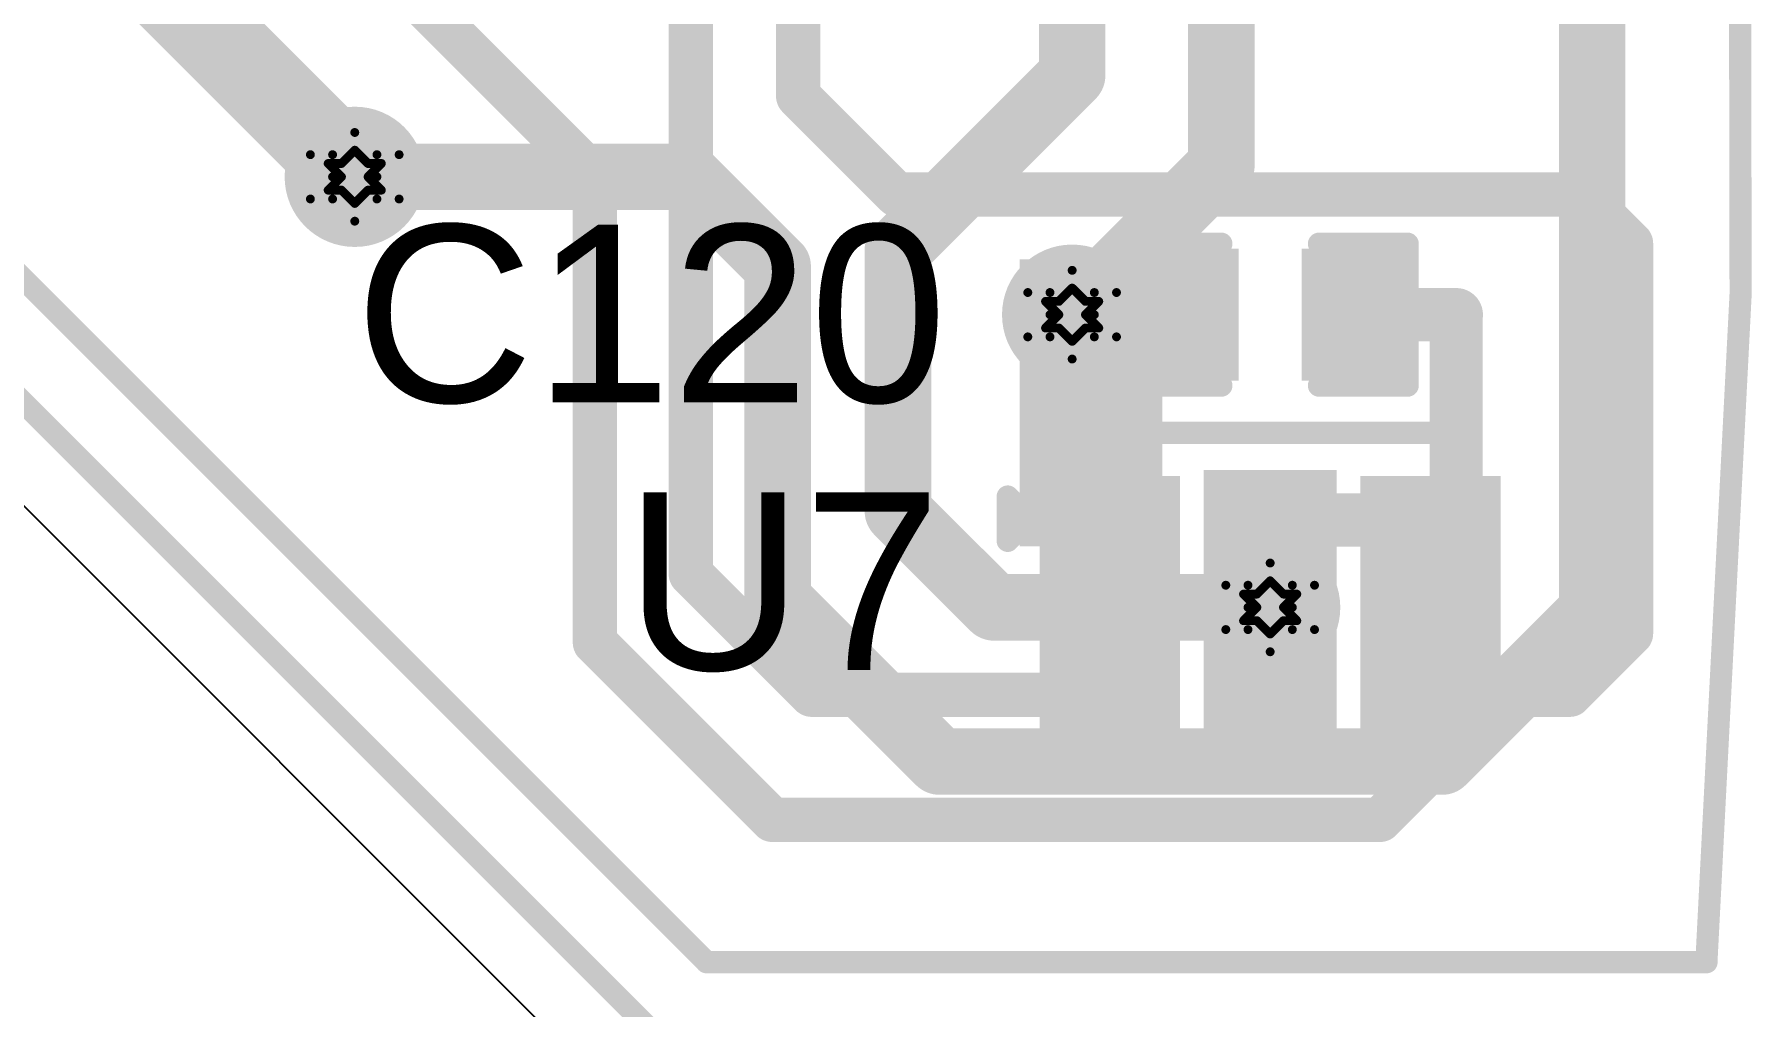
# Model space of a CAD drawing. Header units: inches. Extents: x -2.7 to 10.9, y -2.9 to 7.4.
# Drawn here: x 2.4688 to 2.8568, y -0.2312 to -0.0121 of the extents above; entities that cross this region are included whole.
import ezdxf

# ---------------------------------------------------------------- set-up
doc = ezdxf.new("R2010")
doc.units = ezdxf.units.IN
doc.header["$MEASUREMENT"] = 0
for name, color, linetype in [('Board Outline', 216, 'Continuous'), ('Bottom Layer', 5, 'Continuous'), ('Bottom Solder', 6, 'Continuous'), ('Drill Drawing', 1, 'Continuous'), ('Layer 2', 16, 'Continuous'), ('Layer 3', 76, 'Continuous'), ('Top Layer', 1, 'Continuous'), ('Top Overlay', 2, 'Continuous'), ('Top Paste', 8, 'Continuous'), ('Top Solder', 216, 'Continuous'), ('Via Holes', 16, 'Continuous')]:
    doc.layers.add(name, color=color, linetype=linetype)
doc.styles.add('Arial', font='', dxfattribs={"height": 0.2})
doc.styles.get('Arial').set_extended_font_data('Arial')

# ---------------------------------------------------------------- blocks, each defined once
blk = doc.blocks.new('C___0402_36')
at = {"layer": 'Top Layer'}
for points in [[(-0.0275, -0.0125), (-0.0275, 0.0125), (-0.009499999999999998, 0.0125), (-0.009500000000000001, -0.0125)], [(0.009499999999999998, -0.0125), (0.009500000000000001, 0.0125), (0.0275, 0.0125), (0.0275, -0.0125)]]:
    blk.add_hatch(color=1, dxfattribs=at).paths.add_polyline_path(points)
at = {"layer": 'Top Paste'}
for points in [[(-0.0275, -0.0125), (-0.0275, 0.0125), (-0.009499999999999998, 0.0125), (-0.009500000000000001, -0.0125)], [(0.009499999999999998, -0.0125), (0.009500000000000001, 0.0125), (0.0275, 0.0125), (0.0275, -0.0125)]]:
    blk.add_hatch(color=8, dxfattribs=at).paths.add_polyline_path(points)
at = {"layer": 'Top Solder'}
for points in [[(-0.0298622, -0.0148622), (-0.0298622, 0.0148622), (-0.007137799999999999, 0.0148622), (-0.007137800000000001, -0.0148622)], [(0.007137799999999999, -0.0148622), (0.007137800000000001, 0.0148622), (0.0298622, 0.0148622), (0.0298622, -0.0148622)]]:
    blk.add_hatch(color=216, dxfattribs=at).paths.add_polyline_path(points)
at = {"layer": 'Top Overlay'}
for points in [[(-0.011, 0.016, 0.005, 0.005, 0), (-0.031, 0.016, 0.005, 0.005, 0)], [(-0.031, 0.016, 0.005, 0.005, 0), (-0.031, -0.016, 0.005, 0.005, 0)], [(0.031, 0.016, 0.005, 0.005, 0), (0.011, 0.016, 0.005, 0.005, 0)], [(0.031, 0.016, 0.005, 0.005, 0), (0.031, -0.016, 0.005, 0.005, 0)], [(-0.011, -0.016, 0.005, 0.005, 0), (-0.031, -0.016, 0.005, 0.005, 0)], [(0.031, -0.016, 0.005, 0.005, 0), (0.011, -0.016, 0.005, 0.005, 0)]]:
    blk.add_lwpolyline(points, format="xyseb", dxfattribs=at)
for points in [[(-0.03225, 0.016, 0.0025, 0.0025, 1), (-0.02975, 0.016, 0.0025, 0.0025, 1)], [(-0.03225, 0.016, 0.0025, 0.0025, 1), (-0.02975, 0.016, 0.0025, 0.0025, 1)], [(-0.01225, 0.016, 0.0025, 0.0025, 1), (-0.00975, 0.016, 0.0025, 0.0025, 1)], [(0.00975, 0.016, 0.0025, 0.0025, 1), (0.01225, 0.016, 0.0025, 0.0025, 1)], [(0.02975, 0.016, 0.0025, 0.0025, 1), (0.03225, 0.016, 0.0025, 0.0025, 1)], [(0.02975, 0.016, 0.0025, 0.0025, 1), (0.03225, 0.016, 0.0025, 0.0025, 1)], [(-0.03225, -0.016, 0.0025, 0.0025, 1), (-0.02975, -0.016, 0.0025, 0.0025, 1)], [(-0.03225, -0.016, 0.0025, 0.0025, 1), (-0.02975, -0.016, 0.0025, 0.0025, 1)], [(-0.01225, -0.016, 0.0025, 0.0025, 1), (-0.00975, -0.016, 0.0025, 0.0025, 1)], [(0.00975, -0.016, 0.0025, 0.0025, 1), (0.01225, -0.016, 0.0025, 0.0025, 1)], [(0.02975, -0.016, 0.0025, 0.0025, 1), (0.03225, -0.016, 0.0025, 0.0025, 1)], [(0.02975, -0.016, 0.0025, 0.0025, 1), (0.03225, -0.016, 0.0025, 0.0025, 1)]]:
    blk.add_lwpolyline(points, format="xyseb", close=True, dxfattribs=at)
blk = doc.blocks.new('DFN_6_EP_2_2__134')
at = {"layer": 'Top Layer'}
for points in [[(-0.047933, 0.0255906), (-0.024311, 0.0255906), (-0.024311, 0.0137796), (-0.047933, 0.0137796)], [(-0.0110236, 0.0269685), (0.0110236, 0.0269685), (0.0110236, -0.0269685), (-0.0110236, -0.0269685)], [(0.0243111, 0.0255906), (0.0479331, 0.0255906), (0.0479331, 0.0137796), (0.0243111, 0.0137796)], [(-0.047933, 0.0059056), (-0.024311, 0.0059056), (-0.024311, -0.0059054), (-0.047933, -0.0059054)], [(0.0243111, 0.0059055), (0.0479331, 0.0059055), (0.0479331, -0.0059055), (0.0243111, -0.0059055)], [(-0.047933, -0.0137795), (-0.024311, -0.0137795), (-0.024311, -0.0255905), (-0.047933, -0.0255905)], [(0.0243111, -0.0137795), (0.0479331, -0.0137795), (0.0479331, -0.0255905), (0.0243111, -0.0255905)]]:
    blk.add_hatch(color=1, dxfattribs=at).paths.add_polyline_path(points)
at = {"layer": 'Top Paste'}
for points in [[(-0.047933, 0.0255906), (-0.024311, 0.0255906), (-0.024311, 0.0137796), (-0.047933, 0.0137796)], [(-0.0110236, 0.0269685), (0.0110236, 0.0269685), (0.0110236, -0.0269685), (-0.0110236, -0.0269685)], [(0.0243111, 0.0255906), (0.0479331, 0.0255906), (0.0479331, 0.0137796), (0.0243111, 0.0137796)], [(-0.047933, 0.0059056), (-0.024311, 0.0059056), (-0.024311, -0.0059054), (-0.047933, -0.0059054)], [(0.0243111, 0.0059055), (0.0479331, 0.0059055), (0.0479331, -0.0059055), (0.0243111, -0.0059055)], [(-0.047933, -0.0137795), (-0.024311, -0.0137795), (-0.024311, -0.0255905), (-0.047933, -0.0255905)], [(0.0243111, -0.0137795), (0.0479331, -0.0137795), (0.0479331, -0.0255905), (0.0243111, -0.0255905)]]:
    blk.add_hatch(color=8, dxfattribs=at).paths.add_polyline_path(points)
at = {"layer": 'Top Solder'}
for points in [[(-0.051933, 0.0295906), (-0.020311, 0.0295906), (-0.020311, 0.0097796), (-0.051933, 0.0097796)], [(-0.0150236, 0.0309685), (0.0150236, 0.0309685), (0.0150236, -0.0309685), (-0.0150236, -0.0309685)], [(0.0203111, 0.0295906), (0.0519331, 0.0295906), (0.0519331, 0.0097796), (0.0203111, 0.0097796)], [(-0.051933, 0.0099056), (-0.020311, 0.0099056), (-0.020311, -0.0099054), (-0.051933, -0.0099054)], [(0.0203111, 0.0099055), (0.0519331, 0.0099055), (0.0519331, -0.0099055), (0.0203111, -0.0099055)], [(-0.051933, -0.0097795), (-0.020311, -0.0097795), (-0.020311, -0.0295905), (-0.051933, -0.0295905)], [(0.0203111, -0.0097795), (0.0519331, -0.0097795), (0.0519331, -0.0295905), (0.0203111, -0.0295905)]]:
    blk.add_hatch(color=216, dxfattribs=at).paths.add_polyline_path(points)
at = {"layer": 'Top Overlay'}
for points in [[(-0.0393701, 0.0393701, 0.005, 0.005, 0), (0.0393701, 0.0393701, 0.005, 0.005, 0)], [(-0.0393701, 0.0313701, 0.005, 0.005, 0), (-0.0393701, 0.0393701, 0.005, 0.005, 0)], [(0.0393701, 0.0313701, 0.005, 0.005, 0), (0.0393701, 0.0393701, 0.005, 0.005, 0)], [(-0.0591732, 0.025, 0.005, 0.005, 0), (-0.0541732, 0.02, 0.005, 0.005, 0)], [(-0.0591732, 0.015, 0.005, 0.005, 0), (-0.0591732, 0.025, 0.005, 0.005, 0)], [(-0.0591732, 0.015, 0.005, 0.005, 0), (-0.0541732, 0.02, 0.005, 0.005, 0)], [(-0.0393701, -0.03937, 0.005, 0.005, 0), (-0.0393701, -0.03137, 0.005, 0.005, 0)], [(0.0393701, -0.03937, 0.005, 0.005, 0), (0.0393701, -0.03137, 0.005, 0.005, 0)], [(-0.0393701, -0.03937, 0.005, 0.005, 0), (0.0393701, -0.03937, 0.005, 0.005, 0)]]:
    blk.add_lwpolyline(points, format="xyseb", dxfattribs=at)
for points in [[(-0.0406201, 0.0393701, 0.0025, 0.0025, 1), (-0.0381201, 0.0393701, 0.0025, 0.0025, 1)], [(-0.0406201, 0.0393701, 0.0025, 0.0025, 1), (-0.0381201, 0.0393701, 0.0025, 0.0025, 1)], [(0.0381201, 0.0393701, 0.0025, 0.0025, 1), (0.0406201, 0.0393701, 0.0025, 0.0025, 1)], [(0.0381201, 0.0393701, 0.0025, 0.0025, 1), (0.0406201, 0.0393701, 0.0025, 0.0025, 1)], [(-0.0406201, 0.0313701, 0.0025, 0.0025, 1), (-0.0381201, 0.0313701, 0.0025, 0.0025, 1)], [(0.0381201, 0.0313701, 0.0025, 0.0025, 1), (0.0406201, 0.0313701, 0.0025, 0.0025, 1)], [(-0.0604232, 0.025, 0.0025, 0.0025, 1), (-0.0579232, 0.025, 0.0025, 0.0025, 1)], [(-0.0604232, 0.025, 0.0025, 0.0025, 1), (-0.0579232, 0.025, 0.0025, 0.0025, 1)], [(-0.0554232, 0.02, 0.0025, 0.0025, 1), (-0.0529232, 0.02, 0.0025, 0.0025, 1)], [(-0.0554232, 0.02, 0.0025, 0.0025, 1), (-0.0529232, 0.02, 0.0025, 0.0025, 1)], [(-0.0604232, 0.015, 0.0025, 0.0025, 1), (-0.0579232, 0.015, 0.0025, 0.0025, 1)], [(-0.0604232, 0.015, 0.0025, 0.0025, 1), (-0.0579232, 0.015, 0.0025, 0.0025, 1)], [(-0.0406201, -0.03137, 0.0025, 0.0025, 1), (-0.0381201, -0.03137, 0.0025, 0.0025, 1)], [(0.0381201, -0.03137, 0.0025, 0.0025, 1), (0.0406201, -0.03137, 0.0025, 0.0025, 1)], [(-0.0406201, -0.03937, 0.0025, 0.0025, 1), (-0.0381201, -0.03937, 0.0025, 0.0025, 1)], [(-0.0406201, -0.03937, 0.0025, 0.0025, 1), (-0.0381201, -0.03937, 0.0025, 0.0025, 1)], [(0.0381201, -0.03937, 0.0025, 0.0025, 1), (0.0406201, -0.03937, 0.0025, 0.0025, 1)], [(0.0381201, -0.03937, 0.0025, 0.0025, 1), (0.0406201, -0.03937, 0.0025, 0.0025, 1)]]:
    blk.add_lwpolyline(points, format="xyseb", close=True, dxfattribs=at)

msp = doc.modelspace()

# ---------------------------------------------------------------- hatches: boundary and pattern name
at = {"layer": 'Bottom Layer'}
h = msp.add_hatch(color=5, dxfattribs=at)
edge = h.paths.add_edge_path()
edge.add_arc((2.5410226, -0.0441696), 0.011811, 0, 360)
h = msp.add_hatch(color=5, dxfattribs=at)
edge = h.paths.add_edge_path()
edge.add_arc((2.7027559, -0.0752554), 0.011811, 0, 360)
h = msp.add_hatch(color=5, dxfattribs=at)
edge = h.paths.add_edge_path()
edge.add_arc((2.7473972, -0.1412492), 0.011811, 0, 360)
at = {"layer": 'Bottom Solder'}
h = msp.add_hatch(color=6, dxfattribs=at)
edge = h.paths.add_edge_path()
edge.add_arc((2.5410226, -0.0441696), 0.015811, 0, 360)
h = msp.add_hatch(color=6, dxfattribs=at)
edge = h.paths.add_edge_path()
edge.add_arc((2.7027559, -0.0752554), 0.015811, 0, 360)
h = msp.add_hatch(color=6, dxfattribs=at)
edge = h.paths.add_edge_path()
edge.add_arc((2.7473972, -0.1412492), 0.015811, 0, 360)
at = {"layer": 'Layer 2'}
h = msp.add_hatch(color=16, dxfattribs=at)
edge = h.paths.add_edge_path()
edge.add_arc((2.5410226, -0.0441696), 0.011811, 0, 360)
h = msp.add_hatch(color=16, dxfattribs=at)
edge = h.paths.add_edge_path()
edge.add_arc((2.7027559, -0.0752554), 0.011811, 0, 360)
h = msp.add_hatch(color=16, dxfattribs=at)
edge = h.paths.add_edge_path()
edge.add_arc((2.7473972, -0.1412492), 0.011811, 0, 360)
at = {"layer": 'Layer 3'}
h = msp.add_hatch(color=76, dxfattribs=at)
edge = h.paths.add_edge_path()
edge.add_arc((2.5410226, -0.0441696), 0.011811, 0, 360)
h = msp.add_hatch(color=76, dxfattribs=at)
edge = h.paths.add_edge_path()
edge.add_arc((2.7027559, -0.0752554), 0.011811, 0, 360)
h = msp.add_hatch(color=76, dxfattribs=at)
edge = h.paths.add_edge_path()
edge.add_arc((2.7473972, -0.1412492), 0.011811, 0, 360)
at = {"layer": 'Top Layer'}
h = msp.add_hatch(color=1, dxfattribs=at)
edge = h.paths.add_edge_path()
edge.add_arc((2.5410226, -0.0441696), 0.011811, 0, 360)
h = msp.add_hatch(color=1, dxfattribs=at)
edge = h.paths.add_edge_path()
edge.add_arc((2.7027559, -0.0752554), 0.011811, 0, 360)
for points in [[(2.6909449, -0.1274694), (2.7230865, -0.1274694), (2.7230865, -0.062749), (2.6909449, -0.062749)], [(2.6909449, -0.087749), (2.7378975, -0.087749), (2.7378975, -0.062749), (2.6909449, -0.062749)]]:
    msp.add_hatch(color=1, dxfattribs=at).paths.add_polyline_path(points)
h = msp.add_hatch(color=1, dxfattribs=at)
edge = h.paths.add_edge_path()
edge.add_arc((2.7473972, -0.1412492), 0.011811, 0, 360)
at = {"layer": 'Top Solder'}
h = msp.add_hatch(color=216, dxfattribs=at)
edge = h.paths.add_edge_path()
edge.add_arc((2.5410226, -0.0441696), 0.015811, 0, 360)
h = msp.add_hatch(color=216, dxfattribs=at)
edge = h.paths.add_edge_path()
edge.add_arc((2.7027559, -0.0752554), 0.015811, 0, 360)
h = msp.add_hatch(color=216, dxfattribs=at)
edge = h.paths.add_edge_path()
edge.add_arc((2.7473972, -0.1412492), 0.015811, 0, 360)
at = {"layer": 'Via Holes'}
h = msp.add_hatch(color=7, dxfattribs=at)
edge = h.paths.add_edge_path()
edge.add_arc((2.5410226, -0.0441696), 0.0059055, 0, 360)
h = msp.add_hatch(color=7, dxfattribs=at)
edge = h.paths.add_edge_path()
edge.add_arc((2.7027559, -0.0752554), 0.0059055, 0, 360)
h = msp.add_hatch(color=7, dxfattribs=at)
edge = h.paths.add_edge_path()
edge.add_arc((2.7473972, -0.1412492), 0.0059055, 0, 360)

# ---------------------------------------------------------------- linework, layer by layer
at = {"layer": 'Board Outline'}
for points in [[(2.8449885, 0.2307514, 0.005, 0.005, -0.03965113403065537), (2.8457433, -0.2212471, 0.005, 0.005, 0)], [(2.4323852, -0.0332758, 0.005, 0.005, 0), (2.6203584, -0.221249, 0.005, 0.005, 0)], [(2.4245202, -0.0532758, 0.005, 0.005, 0), (2.6124934, -0.241249, 0.005, 0.005, 0)], [(2.6203316, -0.221249, 0.005, 0.005, 0), (2.8457733, -0.221249, 0.005, 0.005, 0)]]:
    msp.add_lwpolyline(points, format="xyseb", dxfattribs=at)
for points in [[(2.6190816, -0.221249, 0.0025, 0.0025, 1), (2.6215816, -0.221249, 0.0025, 0.0025, 1)], [(2.6191084, -0.221249, 0.0025, 0.0025, 1), (2.6216084, -0.221249, 0.0025, 0.0025, 1)], [(2.8444933, -0.2212471, 0.0025, 0.0025, 1), (2.8469933, -0.2212471, 0.0025, 0.0025, 1)], [(2.8445233, -0.221249, 0.0025, 0.0025, 1), (2.8470233, -0.221249, 0.0025, 0.0025, 1)]]:
    msp.add_lwpolyline(points, format="xyseb", close=True, dxfattribs=at)
at = {"layer": 'Bottom Layer'}
msp.add_line((2.4169991, -0.0690001), (2.6089995, -0.2610004), dxfattribs=at)
for points in [[(2.7363976, -0.0416137, 0.015, 0.015, 0), (2.7363976, 0.091252, 0.015, 0.015, 0)], [(2.7027559, -0.0212701, 0.015, 0.015, 0), (2.7027559, 0.016859, 0.015, 0.015, 0)], [(2.82, -0.1421702, 0.015, 0.015, 0), (2.82, 0.016859, 0.015, 0.015, 0)], [(2.6634836, -0.0605424, 0.015, 0.015, 0), (2.7027559, -0.0212701, 0.015, 0.015, 0)], [(2.7027559, -0.0752554, 0.015, 0.015, 0), (2.7363976, -0.0416137, 0.015, 0.015, 0)], [(2.5410226, -0.0441696, 0.015, 0.015, 0), (2.6161696, -0.0441696, 0.015, 0.015, 0)], [(2.6161696, -0.0441696, 0.015, 0.015, 0), (2.6363672, -0.0643672, 0.015, 0.015, 0)], [(2.6634836, -0.1195898, 0.015, 0.015, 0), (2.6634836, -0.0605424, 0.015, 0.015, 0)], [(2.6363672, -0.1395142, 0.015, 0.015, 0), (2.6363672, -0.0643672, 0.015, 0.015, 0)], [(2.6634836, -0.1195898, 0.015, 0.015, 0), (2.685143, -0.1412492, 0.015, 0.015, 0)], [(2.6363672, -0.1395142, 0.015, 0.015, 0), (2.672853, -0.176, 0.015, 0.015, 0)], [(2.685143, -0.1412492, 0.015, 0.015, 0), (2.7473972, -0.1412492, 0.015, 0.015, 0)], [(2.7861702, -0.176, 0.015, 0.015, 0), (2.82, -0.1421702, 0.015, 0.015, 0)], [(2.672853, -0.176, 0.015, 0.015, 0), (2.7861702, -0.176, 0.015, 0.015, 0)]]:
    msp.add_lwpolyline(points, format="xyseb", dxfattribs=at)
for points in [[(2.6990059, -0.0212701, 0.0075, 0.0075, 1), (2.7065059, -0.0212701, 0.0075, 0.0075, 1)], [(2.6990059, -0.0212701, 0.0075, 0.0075, 1), (2.7065059, -0.0212701, 0.0075, 0.0075, 1)], [(2.7326476, -0.0416137, 0.0075, 0.0075, 1), (2.7401476, -0.0416137, 0.0075, 0.0075, 1)], [(2.7326476, -0.0416137, 0.0075, 0.0075, 1), (2.7401476, -0.0416137, 0.0075, 0.0075, 1)], [(2.5372726, -0.0441696, 0.0075, 0.0075, 1), (2.5447726, -0.0441696, 0.0075, 0.0075, 1)], [(2.6124196, -0.0441696, 0.0075, 0.0075, 1), (2.6199196, -0.0441696, 0.0075, 0.0075, 1)], [(2.6124196, -0.0441696, 0.0075, 0.0075, 1), (2.6199196, -0.0441696, 0.0075, 0.0075, 1)], [(2.6597336, -0.0605424, 0.0075, 0.0075, 1), (2.6672336, -0.0605424, 0.0075, 0.0075, 1)], [(2.6597336, -0.0605424, 0.0075, 0.0075, 1), (2.6672336, -0.0605424, 0.0075, 0.0075, 1)], [(2.6326172, -0.0643672, 0.0075, 0.0075, 1), (2.6401172, -0.0643672, 0.0075, 0.0075, 1)], [(2.6326172, -0.0643672, 0.0075, 0.0075, 1), (2.6401172, -0.0643672, 0.0075, 0.0075, 1)], [(2.6990059, -0.0752554, 0.0075, 0.0075, 1), (2.7065059, -0.0752554, 0.0075, 0.0075, 1)], [(2.6597336, -0.1195898, 0.0075, 0.0075, 1), (2.6672336, -0.1195898, 0.0075, 0.0075, 1)], [(2.6597336, -0.1195898, 0.0075, 0.0075, 1), (2.6672336, -0.1195898, 0.0075, 0.0075, 1)], [(2.6326172, -0.1395142, 0.0075, 0.0075, 1), (2.6401172, -0.1395142, 0.0075, 0.0075, 1)], [(2.6326172, -0.1395142, 0.0075, 0.0075, 1), (2.6401172, -0.1395142, 0.0075, 0.0075, 1)], [(2.681393, -0.1412492, 0.0075, 0.0075, 1), (2.688893, -0.1412492, 0.0075, 0.0075, 1)], [(2.681393, -0.1412492, 0.0075, 0.0075, 1), (2.688893, -0.1412492, 0.0075, 0.0075, 1)], [(2.7436472, -0.1412492, 0.0075, 0.0075, 1), (2.7511472, -0.1412492, 0.0075, 0.0075, 1)], [(2.81625, -0.1421702, 0.0075, 0.0075, 1), (2.82375, -0.1421702, 0.0075, 0.0075, 1)], [(2.81625, -0.1421702, 0.0075, 0.0075, 1), (2.82375, -0.1421702, 0.0075, 0.0075, 1)], [(2.669103, -0.176, 0.0075, 0.0075, 1), (2.676603, -0.176, 0.0075, 0.0075, 1)], [(2.669103, -0.176, 0.0075, 0.0075, 1), (2.676603, -0.176, 0.0075, 0.0075, 1)], [(2.7824202, -0.176, 0.0075, 0.0075, 1), (2.7899202, -0.176, 0.0075, 0.0075, 1)], [(2.7824202, -0.176, 0.0075, 0.0075, 1), (2.7899202, -0.176, 0.0075, 0.0075, 1)]]:
    msp.add_lwpolyline(points, format="xyseb", close=True, dxfattribs=at)
at = {"layer": 'Drill Drawing'}
for points in [[(2.5360226, -0.0391696, 0.002, 0.002, 0), (2.5410226, -0.0341696, 0.002, 0.002, 0)], [(2.5410226, -0.0341696, 0.002, 0.002, 0), (2.5460226, -0.0391696, 0.002, 0.002, 0)], [(2.5310226, -0.0391696, 0.002, 0.002, 0), (2.5360226, -0.0441696, 0.002, 0.002, 0)], [(2.5310226, -0.0391696, 0.002, 0.002, 0), (2.5360226, -0.0391696, 0.002, 0.002, 0)], [(2.5380226, -0.0411696, 0.002, 0.002, 0), (2.5410226, -0.0381696, 0.002, 0.002, 0)], [(2.5410226, -0.0381696, 0.002, 0.002, 0), (2.5440226, -0.0411696, 0.002, 0.002, 0)], [(2.5460226, -0.0391696, 0.002, 0.002, 0), (2.5510226, -0.0391696, 0.002, 0.002, 0)], [(2.5460226, -0.0441696, 0.002, 0.002, 0), (2.5510226, -0.0391696, 0.002, 0.002, 0)], [(2.5350226, -0.0411696, 0.002, 0.002, 0), (2.5380226, -0.0441696, 0.002, 0.002, 0)], [(2.5350226, -0.0411696, 0.002, 0.002, 0), (2.5380226, -0.0411696, 0.002, 0.002, 0)], [(2.5440226, -0.0411696, 0.002, 0.002, 0), (2.5470226, -0.0411696, 0.002, 0.002, 0)], [(2.5440226, -0.0441696, 0.002, 0.002, 0), (2.5470226, -0.0411696, 0.002, 0.002, 0)], [(2.5310226, -0.0491696, 0.002, 0.002, 0), (2.5360226, -0.0441696, 0.002, 0.002, 0)], [(2.5350226, -0.0471696, 0.002, 0.002, 0), (2.5380226, -0.0441696, 0.002, 0.002, 0)], [(2.5350226, -0.0471696, 0.002, 0.002, 0), (2.5380226, -0.0471696, 0.002, 0.002, 0)], [(2.5380226, -0.0471696, 0.002, 0.002, 0), (2.5410226, -0.0501696, 0.002, 0.002, 0)], [(2.5410226, -0.0501696, 0.002, 0.002, 0), (2.5440226, -0.0471696, 0.002, 0.002, 0)], [(2.5440226, -0.0441696, 0.002, 0.002, 0), (2.5470226, -0.0471696, 0.002, 0.002, 0)], [(2.5440226, -0.0471696, 0.002, 0.002, 0), (2.5470226, -0.0471696, 0.002, 0.002, 0)], [(2.5460226, -0.0441696, 0.002, 0.002, 0), (2.5510226, -0.0491696, 0.002, 0.002, 0)], [(2.5310226, -0.0491696, 0.002, 0.002, 0), (2.5360226, -0.0491696, 0.002, 0.002, 0)], [(2.5360226, -0.0491696, 0.002, 0.002, 0), (2.5410226, -0.0541696, 0.002, 0.002, 0)], [(2.5410226, -0.0541696, 0.002, 0.002, 0), (2.5460226, -0.0491696, 0.002, 0.002, 0)], [(2.5460226, -0.0491696, 0.002, 0.002, 0), (2.5510226, -0.0491696, 0.002, 0.002, 0)], [(2.6977559, -0.0702554, 0.002, 0.002, 0), (2.7027559, -0.0652554, 0.002, 0.002, 0)], [(2.7027559, -0.0652554, 0.002, 0.002, 0), (2.7077559, -0.0702554, 0.002, 0.002, 0)], [(2.6927559, -0.0702554, 0.002, 0.002, 0), (2.6977559, -0.0752554, 0.002, 0.002, 0)], [(2.6927559, -0.0702554, 0.002, 0.002, 0), (2.6977559, -0.0702554, 0.002, 0.002, 0)], [(2.6997559, -0.0722554, 0.002, 0.002, 0), (2.7027559, -0.0692554, 0.002, 0.002, 0)], [(2.7027559, -0.0692554, 0.002, 0.002, 0), (2.7057559, -0.0722554, 0.002, 0.002, 0)], [(2.7077559, -0.0702554, 0.002, 0.002, 0), (2.7127559, -0.0702554, 0.002, 0.002, 0)], [(2.7077559, -0.0752554, 0.002, 0.002, 0), (2.7127559, -0.0702554, 0.002, 0.002, 0)], [(2.6967559, -0.0722554, 0.002, 0.002, 0), (2.6997559, -0.0752554, 0.002, 0.002, 0)], [(2.6967559, -0.0722554, 0.002, 0.002, 0), (2.6997559, -0.0722554, 0.002, 0.002, 0)], [(2.7057559, -0.0722554, 0.002, 0.002, 0), (2.7087559, -0.0722554, 0.002, 0.002, 0)], [(2.7057559, -0.0752554, 0.002, 0.002, 0), (2.7087559, -0.0722554, 0.002, 0.002, 0)], [(2.6927559, -0.0802554, 0.002, 0.002, 0), (2.6977559, -0.0752554, 0.002, 0.002, 0)], [(2.6967559, -0.0782554, 0.002, 0.002, 0), (2.6997559, -0.0752554, 0.002, 0.002, 0)], [(2.6967559, -0.0782554, 0.002, 0.002, 0), (2.6997559, -0.0782554, 0.002, 0.002, 0)], [(2.6997559, -0.0782554, 0.002, 0.002, 0), (2.7027559, -0.0812554, 0.002, 0.002, 0)], [(2.7027559, -0.0812554, 0.002, 0.002, 0), (2.7057559, -0.0782554, 0.002, 0.002, 0)], [(2.7057559, -0.0752554, 0.002, 0.002, 0), (2.7087559, -0.0782554, 0.002, 0.002, 0)], [(2.7057559, -0.0782554, 0.002, 0.002, 0), (2.7087559, -0.0782554, 0.002, 0.002, 0)], [(2.7077559, -0.0752554, 0.002, 0.002, 0), (2.7127559, -0.0802554, 0.002, 0.002, 0)], [(2.6927559, -0.0802554, 0.002, 0.002, 0), (2.6977559, -0.0802554, 0.002, 0.002, 0)], [(2.6977559, -0.0802554, 0.002, 0.002, 0), (2.7027559, -0.0852554, 0.002, 0.002, 0)], [(2.7027559, -0.0852554, 0.002, 0.002, 0), (2.7077559, -0.0802554, 0.002, 0.002, 0)], [(2.7077559, -0.0802554, 0.002, 0.002, 0), (2.7127559, -0.0802554, 0.002, 0.002, 0)], [(2.7423972, -0.1362492, 0.002, 0.002, 0), (2.7473972, -0.1312492, 0.002, 0.002, 0)], [(2.7473972, -0.1312492, 0.002, 0.002, 0), (2.7523972, -0.1362492, 0.002, 0.002, 0)], [(2.7373972, -0.1362492, 0.002, 0.002, 0), (2.7423972, -0.1412492, 0.002, 0.002, 0)], [(2.7373972, -0.1362492, 0.002, 0.002, 0), (2.7423972, -0.1362492, 0.002, 0.002, 0)], [(2.7443972, -0.1382492, 0.002, 0.002, 0), (2.7473972, -0.1352492, 0.002, 0.002, 0)], [(2.7473972, -0.1352492, 0.002, 0.002, 0), (2.7503972, -0.1382492, 0.002, 0.002, 0)], [(2.7523972, -0.1362492, 0.002, 0.002, 0), (2.7573972, -0.1362492, 0.002, 0.002, 0)], [(2.7523972, -0.1412492, 0.002, 0.002, 0), (2.7573972, -0.1362492, 0.002, 0.002, 0)], [(2.7413972, -0.1382492, 0.002, 0.002, 0), (2.7443972, -0.1412492, 0.002, 0.002, 0)], [(2.7413972, -0.1382492, 0.002, 0.002, 0), (2.7443972, -0.1382492, 0.002, 0.002, 0)], [(2.7503972, -0.1382492, 0.002, 0.002, 0), (2.7533972, -0.1382492, 0.002, 0.002, 0)], [(2.7503972, -0.1412492, 0.002, 0.002, 0), (2.7533972, -0.1382492, 0.002, 0.002, 0)], [(2.7373972, -0.1462492, 0.002, 0.002, 0), (2.7423972, -0.1412492, 0.002, 0.002, 0)], [(2.7413972, -0.1442492, 0.002, 0.002, 0), (2.7443972, -0.1412492, 0.002, 0.002, 0)], [(2.7413972, -0.1442492, 0.002, 0.002, 0), (2.7443972, -0.1442492, 0.002, 0.002, 0)], [(2.7443972, -0.1442492, 0.002, 0.002, 0), (2.7473972, -0.1472492, 0.002, 0.002, 0)], [(2.7473972, -0.1472492, 0.002, 0.002, 0), (2.7503972, -0.1442492, 0.002, 0.002, 0)], [(2.7503972, -0.1412492, 0.002, 0.002, 0), (2.7533972, -0.1442492, 0.002, 0.002, 0)], [(2.7503972, -0.1442492, 0.002, 0.002, 0), (2.7533972, -0.1442492, 0.002, 0.002, 0)], [(2.7523972, -0.1412492, 0.002, 0.002, 0), (2.7573972, -0.1462492, 0.002, 0.002, 0)], [(2.7373972, -0.1462492, 0.002, 0.002, 0), (2.7423972, -0.1462492, 0.002, 0.002, 0)], [(2.7423972, -0.1462492, 0.002, 0.002, 0), (2.7473972, -0.1512492, 0.002, 0.002, 0)], [(2.7473972, -0.1512492, 0.002, 0.002, 0), (2.7523972, -0.1462492, 0.002, 0.002, 0)], [(2.7523972, -0.1462492, 0.002, 0.002, 0), (2.7573972, -0.1462492, 0.002, 0.002, 0)]]:
    msp.add_lwpolyline(points, format="xyseb", dxfattribs=at)
for points in [[(2.5405226, -0.0341696, 0.001, 0.001, 1), (2.5415226, -0.0341696, 0.001, 0.001, 1)], [(2.5405226, -0.0341696, 0.001, 0.001, 1), (2.5415226, -0.0341696, 0.001, 0.001, 1)], [(2.5305226, -0.0391696, 0.001, 0.001, 1), (2.5315226, -0.0391696, 0.001, 0.001, 1)], [(2.5305226, -0.0391696, 0.001, 0.001, 1), (2.5315226, -0.0391696, 0.001, 0.001, 1)], [(2.5355226, -0.0391696, 0.001, 0.001, 1), (2.5365226, -0.0391696, 0.001, 0.001, 1)], [(2.5355226, -0.0391696, 0.001, 0.001, 1), (2.5365226, -0.0391696, 0.001, 0.001, 1)], [(2.5405226, -0.0381696, 0.001, 0.001, 1), (2.5415226, -0.0381696, 0.001, 0.001, 1)], [(2.5405226, -0.0381696, 0.001, 0.001, 1), (2.5415226, -0.0381696, 0.001, 0.001, 1)], [(2.5455226, -0.0391696, 0.001, 0.001, 1), (2.5465226, -0.0391696, 0.001, 0.001, 1)], [(2.5455226, -0.0391696, 0.001, 0.001, 1), (2.5465226, -0.0391696, 0.001, 0.001, 1)], [(2.5505226, -0.0391696, 0.001, 0.001, 1), (2.5515226, -0.0391696, 0.001, 0.001, 1)], [(2.5505226, -0.0391696, 0.001, 0.001, 1), (2.5515226, -0.0391696, 0.001, 0.001, 1)], [(2.5345226, -0.0411696, 0.001, 0.001, 1), (2.5355226, -0.0411696, 0.001, 0.001, 1)], [(2.5345226, -0.0411696, 0.001, 0.001, 1), (2.5355226, -0.0411696, 0.001, 0.001, 1)], [(2.5375226, -0.0411696, 0.001, 0.001, 1), (2.5385226, -0.0411696, 0.001, 0.001, 1)], [(2.5375226, -0.0411696, 0.001, 0.001, 1), (2.5385226, -0.0411696, 0.001, 0.001, 1)], [(2.5435226, -0.0411696, 0.001, 0.001, 1), (2.5445226, -0.0411696, 0.001, 0.001, 1)], [(2.5435226, -0.0411696, 0.001, 0.001, 1), (2.5445226, -0.0411696, 0.001, 0.001, 1)], [(2.5465226, -0.0411696, 0.001, 0.001, 1), (2.5475226, -0.0411696, 0.001, 0.001, 1)], [(2.5465226, -0.0411696, 0.001, 0.001, 1), (2.5475226, -0.0411696, 0.001, 0.001, 1)], [(2.5345226, -0.0471696, 0.001, 0.001, 1), (2.5355226, -0.0471696, 0.001, 0.001, 1)], [(2.5345226, -0.0471696, 0.001, 0.001, 1), (2.5355226, -0.0471696, 0.001, 0.001, 1)], [(2.5355226, -0.0441696, 0.001, 0.001, 1), (2.5365226, -0.0441696, 0.001, 0.001, 1)], [(2.5355226, -0.0441696, 0.001, 0.001, 1), (2.5365226, -0.0441696, 0.001, 0.001, 1)], [(2.5375226, -0.0441696, 0.001, 0.001, 1), (2.5385226, -0.0441696, 0.001, 0.001, 1)], [(2.5375226, -0.0441696, 0.001, 0.001, 1), (2.5385226, -0.0441696, 0.001, 0.001, 1)], [(2.5375226, -0.0471696, 0.001, 0.001, 1), (2.5385226, -0.0471696, 0.001, 0.001, 1)], [(2.5375226, -0.0471696, 0.001, 0.001, 1), (2.5385226, -0.0471696, 0.001, 0.001, 1)], [(2.5435226, -0.0441696, 0.001, 0.001, 1), (2.5445226, -0.0441696, 0.001, 0.001, 1)], [(2.5435226, -0.0441696, 0.001, 0.001, 1), (2.5445226, -0.0441696, 0.001, 0.001, 1)], [(2.5435226, -0.0471696, 0.001, 0.001, 1), (2.5445226, -0.0471696, 0.001, 0.001, 1)], [(2.5435226, -0.0471696, 0.001, 0.001, 1), (2.5445226, -0.0471696, 0.001, 0.001, 1)], [(2.5455226, -0.0441696, 0.001, 0.001, 1), (2.5465226, -0.0441696, 0.001, 0.001, 1)], [(2.5455226, -0.0441696, 0.001, 0.001, 1), (2.5465226, -0.0441696, 0.001, 0.001, 1)], [(2.5465226, -0.0471696, 0.001, 0.001, 1), (2.5475226, -0.0471696, 0.001, 0.001, 1)], [(2.5465226, -0.0471696, 0.001, 0.001, 1), (2.5475226, -0.0471696, 0.001, 0.001, 1)], [(2.5305226, -0.0491696, 0.001, 0.001, 1), (2.5315226, -0.0491696, 0.001, 0.001, 1)], [(2.5305226, -0.0491696, 0.001, 0.001, 1), (2.5315226, -0.0491696, 0.001, 0.001, 1)], [(2.5355226, -0.0491696, 0.001, 0.001, 1), (2.5365226, -0.0491696, 0.001, 0.001, 1)], [(2.5355226, -0.0491696, 0.001, 0.001, 1), (2.5365226, -0.0491696, 0.001, 0.001, 1)], [(2.5405226, -0.0501696, 0.001, 0.001, 1), (2.5415226, -0.0501696, 0.001, 0.001, 1)], [(2.5405226, -0.0501696, 0.001, 0.001, 1), (2.5415226, -0.0501696, 0.001, 0.001, 1)], [(2.5455226, -0.0491696, 0.001, 0.001, 1), (2.5465226, -0.0491696, 0.001, 0.001, 1)], [(2.5455226, -0.0491696, 0.001, 0.001, 1), (2.5465226, -0.0491696, 0.001, 0.001, 1)], [(2.5505226, -0.0491696, 0.001, 0.001, 1), (2.5515226, -0.0491696, 0.001, 0.001, 1)], [(2.5505226, -0.0491696, 0.001, 0.001, 1), (2.5515226, -0.0491696, 0.001, 0.001, 1)], [(2.5405226, -0.0541696, 0.001, 0.001, 1), (2.5415226, -0.0541696, 0.001, 0.001, 1)], [(2.5405226, -0.0541696, 0.001, 0.001, 1), (2.5415226, -0.0541696, 0.001, 0.001, 1)], [(2.7022559, -0.0652554, 0.001, 0.001, 1), (2.7032559, -0.0652554, 0.001, 0.001, 1)], [(2.7022559, -0.0652554, 0.001, 0.001, 1), (2.7032559, -0.0652554, 0.001, 0.001, 1)], [(2.6922559, -0.0702554, 0.001, 0.001, 1), (2.6932559, -0.0702554, 0.001, 0.001, 1)], [(2.6922559, -0.0702554, 0.001, 0.001, 1), (2.6932559, -0.0702554, 0.001, 0.001, 1)], [(2.6972559, -0.0702554, 0.001, 0.001, 1), (2.6982559, -0.0702554, 0.001, 0.001, 1)], [(2.6972559, -0.0702554, 0.001, 0.001, 1), (2.6982559, -0.0702554, 0.001, 0.001, 1)], [(2.7022559, -0.0692554, 0.001, 0.001, 1), (2.7032559, -0.0692554, 0.001, 0.001, 1)], [(2.7022559, -0.0692554, 0.001, 0.001, 1), (2.7032559, -0.0692554, 0.001, 0.001, 1)], [(2.7072559, -0.0702554, 0.001, 0.001, 1), (2.7082559, -0.0702554, 0.001, 0.001, 1)], [(2.7072559, -0.0702554, 0.001, 0.001, 1), (2.7082559, -0.0702554, 0.001, 0.001, 1)], [(2.7122559, -0.0702554, 0.001, 0.001, 1), (2.7132559, -0.0702554, 0.001, 0.001, 1)], [(2.7122559, -0.0702554, 0.001, 0.001, 1), (2.7132559, -0.0702554, 0.001, 0.001, 1)], [(2.6962559, -0.0722554, 0.001, 0.001, 1), (2.6972559, -0.0722554, 0.001, 0.001, 1)], [(2.6962559, -0.0722554, 0.001, 0.001, 1), (2.6972559, -0.0722554, 0.001, 0.001, 1)], [(2.6992559, -0.0722554, 0.001, 0.001, 1), (2.7002559, -0.0722554, 0.001, 0.001, 1)], [(2.6992559, -0.0722554, 0.001, 0.001, 1), (2.7002559, -0.0722554, 0.001, 0.001, 1)], [(2.7052559, -0.0722554, 0.001, 0.001, 1), (2.7062559, -0.0722554, 0.001, 0.001, 1)], [(2.7052559, -0.0722554, 0.001, 0.001, 1), (2.7062559, -0.0722554, 0.001, 0.001, 1)], [(2.7082559, -0.0722554, 0.001, 0.001, 1), (2.7092559, -0.0722554, 0.001, 0.001, 1)], [(2.7082559, -0.0722554, 0.001, 0.001, 1), (2.7092559, -0.0722554, 0.001, 0.001, 1)], [(2.6962559, -0.0782554, 0.001, 0.001, 1), (2.6972559, -0.0782554, 0.001, 0.001, 1)], [(2.6962559, -0.0782554, 0.001, 0.001, 1), (2.6972559, -0.0782554, 0.001, 0.001, 1)], [(2.6972559, -0.0752554, 0.001, 0.001, 1), (2.6982559, -0.0752554, 0.001, 0.001, 1)], [(2.6972559, -0.0752554, 0.001, 0.001, 1), (2.6982559, -0.0752554, 0.001, 0.001, 1)], [(2.6992559, -0.0752554, 0.001, 0.001, 1), (2.7002559, -0.0752554, 0.001, 0.001, 1)], [(2.6992559, -0.0752554, 0.001, 0.001, 1), (2.7002559, -0.0752554, 0.001, 0.001, 1)], [(2.6992559, -0.0782554, 0.001, 0.001, 1), (2.7002559, -0.0782554, 0.001, 0.001, 1)], [(2.6992559, -0.0782554, 0.001, 0.001, 1), (2.7002559, -0.0782554, 0.001, 0.001, 1)], [(2.7052559, -0.0752554, 0.001, 0.001, 1), (2.7062559, -0.0752554, 0.001, 0.001, 1)], [(2.7052559, -0.0752554, 0.001, 0.001, 1), (2.7062559, -0.0752554, 0.001, 0.001, 1)], [(2.7052559, -0.0782554, 0.001, 0.001, 1), (2.7062559, -0.0782554, 0.001, 0.001, 1)], [(2.7052559, -0.0782554, 0.001, 0.001, 1), (2.7062559, -0.0782554, 0.001, 0.001, 1)], [(2.7072559, -0.0752554, 0.001, 0.001, 1), (2.7082559, -0.0752554, 0.001, 0.001, 1)], [(2.7072559, -0.0752554, 0.001, 0.001, 1), (2.7082559, -0.0752554, 0.001, 0.001, 1)], [(2.7082559, -0.0782554, 0.001, 0.001, 1), (2.7092559, -0.0782554, 0.001, 0.001, 1)], [(2.7082559, -0.0782554, 0.001, 0.001, 1), (2.7092559, -0.0782554, 0.001, 0.001, 1)], [(2.6922559, -0.0802554, 0.001, 0.001, 1), (2.6932559, -0.0802554, 0.001, 0.001, 1)], [(2.6922559, -0.0802554, 0.001, 0.001, 1), (2.6932559, -0.0802554, 0.001, 0.001, 1)], [(2.6972559, -0.0802554, 0.001, 0.001, 1), (2.6982559, -0.0802554, 0.001, 0.001, 1)], [(2.6972559, -0.0802554, 0.001, 0.001, 1), (2.6982559, -0.0802554, 0.001, 0.001, 1)], [(2.7022559, -0.0812554, 0.001, 0.001, 1), (2.7032559, -0.0812554, 0.001, 0.001, 1)], [(2.7022559, -0.0812554, 0.001, 0.001, 1), (2.7032559, -0.0812554, 0.001, 0.001, 1)], [(2.7072559, -0.0802554, 0.001, 0.001, 1), (2.7082559, -0.0802554, 0.001, 0.001, 1)], [(2.7072559, -0.0802554, 0.001, 0.001, 1), (2.7082559, -0.0802554, 0.001, 0.001, 1)], [(2.7122559, -0.0802554, 0.001, 0.001, 1), (2.7132559, -0.0802554, 0.001, 0.001, 1)], [(2.7122559, -0.0802554, 0.001, 0.001, 1), (2.7132559, -0.0802554, 0.001, 0.001, 1)], [(2.7022559, -0.0852554, 0.001, 0.001, 1), (2.7032559, -0.0852554, 0.001, 0.001, 1)], [(2.7022559, -0.0852554, 0.001, 0.001, 1), (2.7032559, -0.0852554, 0.001, 0.001, 1)], [(2.7468972, -0.1312492, 0.001, 0.001, 1), (2.7478972, -0.1312492, 0.001, 0.001, 1)], [(2.7468972, -0.1312492, 0.001, 0.001, 1), (2.7478972, -0.1312492, 0.001, 0.001, 1)], [(2.7368972, -0.1362492, 0.001, 0.001, 1), (2.7378972, -0.1362492, 0.001, 0.001, 1)], [(2.7368972, -0.1362492, 0.001, 0.001, 1), (2.7378972, -0.1362492, 0.001, 0.001, 1)], [(2.7418972, -0.1362492, 0.001, 0.001, 1), (2.7428972, -0.1362492, 0.001, 0.001, 1)], [(2.7418972, -0.1362492, 0.001, 0.001, 1), (2.7428972, -0.1362492, 0.001, 0.001, 1)], [(2.7468972, -0.1352492, 0.001, 0.001, 1), (2.7478972, -0.1352492, 0.001, 0.001, 1)], [(2.7468972, -0.1352492, 0.001, 0.001, 1), (2.7478972, -0.1352492, 0.001, 0.001, 1)], [(2.7518972, -0.1362492, 0.001, 0.001, 1), (2.7528972, -0.1362492, 0.001, 0.001, 1)], [(2.7518972, -0.1362492, 0.001, 0.001, 1), (2.7528972, -0.1362492, 0.001, 0.001, 1)], [(2.7568972, -0.1362492, 0.001, 0.001, 1), (2.7578972, -0.1362492, 0.001, 0.001, 1)], [(2.7568972, -0.1362492, 0.001, 0.001, 1), (2.7578972, -0.1362492, 0.001, 0.001, 1)], [(2.7408972, -0.1382492, 0.001, 0.001, 1), (2.7418972, -0.1382492, 0.001, 0.001, 1)], [(2.7408972, -0.1382492, 0.001, 0.001, 1), (2.7418972, -0.1382492, 0.001, 0.001, 1)], [(2.7438972, -0.1382492, 0.001, 0.001, 1), (2.7448972, -0.1382492, 0.001, 0.001, 1)], [(2.7438972, -0.1382492, 0.001, 0.001, 1), (2.7448972, -0.1382492, 0.001, 0.001, 1)], [(2.7498972, -0.1382492, 0.001, 0.001, 1), (2.7508972, -0.1382492, 0.001, 0.001, 1)], [(2.7498972, -0.1382492, 0.001, 0.001, 1), (2.7508972, -0.1382492, 0.001, 0.001, 1)], [(2.7528972, -0.1382492, 0.001, 0.001, 1), (2.7538972, -0.1382492, 0.001, 0.001, 1)], [(2.7528972, -0.1382492, 0.001, 0.001, 1), (2.7538972, -0.1382492, 0.001, 0.001, 1)], [(2.7408972, -0.1442492, 0.001, 0.001, 1), (2.7418972, -0.1442492, 0.001, 0.001, 1)], [(2.7408972, -0.1442492, 0.001, 0.001, 1), (2.7418972, -0.1442492, 0.001, 0.001, 1)], [(2.7418972, -0.1412492, 0.001, 0.001, 1), (2.7428972, -0.1412492, 0.001, 0.001, 1)], [(2.7418972, -0.1412492, 0.001, 0.001, 1), (2.7428972, -0.1412492, 0.001, 0.001, 1)], [(2.7438972, -0.1412492, 0.001, 0.001, 1), (2.7448972, -0.1412492, 0.001, 0.001, 1)], [(2.7438972, -0.1412492, 0.001, 0.001, 1), (2.7448972, -0.1412492, 0.001, 0.001, 1)], [(2.7438972, -0.1442492, 0.001, 0.001, 1), (2.7448972, -0.1442492, 0.001, 0.001, 1)], [(2.7438972, -0.1442492, 0.001, 0.001, 1), (2.7448972, -0.1442492, 0.001, 0.001, 1)], [(2.7498972, -0.1412492, 0.001, 0.001, 1), (2.7508972, -0.1412492, 0.001, 0.001, 1)], [(2.7498972, -0.1412492, 0.001, 0.001, 1), (2.7508972, -0.1412492, 0.001, 0.001, 1)], [(2.7498972, -0.1442492, 0.001, 0.001, 1), (2.7508972, -0.1442492, 0.001, 0.001, 1)], [(2.7498972, -0.1442492, 0.001, 0.001, 1), (2.7508972, -0.1442492, 0.001, 0.001, 1)], [(2.7518972, -0.1412492, 0.001, 0.001, 1), (2.7528972, -0.1412492, 0.001, 0.001, 1)], [(2.7518972, -0.1412492, 0.001, 0.001, 1), (2.7528972, -0.1412492, 0.001, 0.001, 1)], [(2.7528972, -0.1442492, 0.001, 0.001, 1), (2.7538972, -0.1442492, 0.001, 0.001, 1)], [(2.7528972, -0.1442492, 0.001, 0.001, 1), (2.7538972, -0.1442492, 0.001, 0.001, 1)], [(2.7368972, -0.1462492, 0.001, 0.001, 1), (2.7378972, -0.1462492, 0.001, 0.001, 1)], [(2.7368972, -0.1462492, 0.001, 0.001, 1), (2.7378972, -0.1462492, 0.001, 0.001, 1)], [(2.7418972, -0.1462492, 0.001, 0.001, 1), (2.7428972, -0.1462492, 0.001, 0.001, 1)], [(2.7418972, -0.1462492, 0.001, 0.001, 1), (2.7428972, -0.1462492, 0.001, 0.001, 1)], [(2.7468972, -0.1472492, 0.001, 0.001, 1), (2.7478972, -0.1472492, 0.001, 0.001, 1)], [(2.7468972, -0.1472492, 0.001, 0.001, 1), (2.7478972, -0.1472492, 0.001, 0.001, 1)], [(2.7518972, -0.1462492, 0.001, 0.001, 1), (2.7528972, -0.1462492, 0.001, 0.001, 1)], [(2.7518972, -0.1462492, 0.001, 0.001, 1), (2.7528972, -0.1462492, 0.001, 0.001, 1)], [(2.7568972, -0.1462492, 0.001, 0.001, 1), (2.7578972, -0.1462492, 0.001, 0.001, 1)], [(2.7568972, -0.1462492, 0.001, 0.001, 1), (2.7578972, -0.1462492, 0.001, 0.001, 1)], [(2.7468972, -0.1512492, 0.001, 0.001, 1), (2.7478972, -0.1512492, 0.001, 0.001, 1)], [(2.7468972, -0.1512492, 0.001, 0.001, 1), (2.7478972, -0.1512492, 0.001, 0.001, 1)]]:
    msp.add_lwpolyline(points, format="xyseb", close=True, dxfattribs=at)
at = {"layer": 'Layer 2'}
msp.add_line((2.4169991, -0.0690001), (2.6089995, -0.2610004), dxfattribs=at)
at = {"layer": 'Layer 3'}
msp.add_line((2.4169995, -0.0690001), (2.6089997, -0.2610003), dxfattribs=at)
msp.add_lwpolyline([(2.4934398, 0.0034132, 0.02, 0.02, 0), (2.5410226, -0.0441696, 0.02, 0.02, 0)], format="xyseb", dxfattribs=at)
msp.add_lwpolyline([(2.5360226, -0.0441696, 0.01, 0.01, 1), (2.5460226, -0.0441696, 0.01, 0.01, 1)], format="xyseb", close=True, dxfattribs=at)
at = {"layer": 'Top Layer'}
msp.add_line((2.4169991, -0.0690001), (2.6089995, -0.2610004), dxfattribs=at)
for points in [[(2.641, -0.026, 0.01, 0.01, 0), (2.641, 0.099, 0.01, 0.01, 0)], [(2.6167916, -0.1337136, 0.01, 0.01, 0), (2.6167916, 0.0733604, 0.01, 0.01, 0)], [(2.5563546, -0.0053546, 0.01, 0.01, 0), (2.5951696, -0.0441696, 0.01, 0.01, 0)], [(2.641, -0.026, 0.01, 0.01, 0), (2.6631816, -0.0481816, 0.01, 0.01, 0)], [(2.5951696, -0.1491666, 0.01, 0.01, 0), (2.5951696, -0.0441696, 0.01, 0.01, 0)], [(2.6631816, -0.0481816, 0.01, 0.01, 0), (2.8177484, -0.0481816, 0.01, 0.01, 0)], [(2.8177484, -0.0481816, 0.01, 0.01, 0), (2.8287484, -0.0591816, 0.01, 0.01, 0)], [(2.8287484, -0.1471545, 0.01, 0.01, 0), (2.8287484, -0.0591816, 0.01, 0.01, 0)], [(2.7658976, -0.075249, 0.012, 0.012, 0), (2.7659008, -0.0752522, 0.012, 0.012, 0)], [(2.7659008, -0.0752522, 0.012, 0.012, 0), (2.7893668, -0.0752522, 0.012, 0.012, 0)], [(2.7893307, -0.0752947, 0.012, 0.012, 0), (2.78937, -0.0752554, 0.012, 0.012, 0)], [(2.7893307, -0.1214694, 0.012, 0.012, 0), (2.7893307, -0.0752947, 0.012, 0.012, 0)], [(2.7893668, -0.0752522, 0.012, 0.012, 0), (2.78937, -0.0752554, 0.012, 0.012, 0)], [(2.7473976, -0.1265875, 0.012, 0.012, 0), (2.7524212, -0.1215639, 0.012, 0.012, 0)], [(2.7524212, -0.1215639, 0.012, 0.012, 0), (2.7835197, -0.1215639, 0.012, 0.012, 0)], [(2.7835197, -0.1215639, 0.012, 0.012, 0), (2.7892362, -0.1215639, 0.012, 0.012, 0)], [(2.7892362, -0.1215639, 0.012, 0.012, 0), (2.7893307, -0.1214694, 0.012, 0.012, 0)], [(2.6167916, -0.1337136, 0.01, 0.01, 0), (2.644012, -0.160934, 0.01, 0.01, 0)], [(2.8149689, -0.160934, 0.01, 0.01, 0), (2.8287484, -0.1471545, 0.01, 0.01, 0)], [(2.5951696, -0.1491666, 0.01, 0.01, 0), (2.6351407, -0.1891377, 0.01, 0.01, 0)], [(2.644012, -0.160934, 0.01, 0.01, 0), (2.7112756, -0.160934, 0.01, 0.01, 0)], [(2.7835197, -0.160934, 0.01, 0.01, 0), (2.8149689, -0.160934, 0.01, 0.01, 0)], [(2.7835197, -0.17781, 0.01, 0.01, 0), (2.7835197, -0.160934, 0.01, 0.01, 0)], [(2.772192, -0.1891377, 0.01, 0.01, 0), (2.7835197, -0.17781, 0.01, 0.01, 0)], [(2.6351407, -0.1891377, 0.01, 0.01, 0), (2.772192, -0.1891377, 0.01, 0.01, 0)]]:
    msp.add_lwpolyline(points, format="xyseb", dxfattribs=at)
for points in [[(2.6385, -0.026, 0.005, 0.005, 1), (2.6435, -0.026, 0.005, 0.005, 1)], [(2.6385, -0.026, 0.005, 0.005, 1), (2.6435, -0.026, 0.005, 0.005, 1)], [(2.5926696, -0.0441696, 0.005, 0.005, 1), (2.5976696, -0.0441696, 0.005, 0.005, 1)], [(2.5926696, -0.0441696, 0.005, 0.005, 1), (2.5976696, -0.0441696, 0.005, 0.005, 1)], [(2.6606816, -0.0481816, 0.005, 0.005, 1), (2.6656816, -0.0481816, 0.005, 0.005, 1)], [(2.6606816, -0.0481816, 0.005, 0.005, 1), (2.6656816, -0.0481816, 0.005, 0.005, 1)], [(2.8152484, -0.0481816, 0.005, 0.005, 1), (2.8202484, -0.0481816, 0.005, 0.005, 1)], [(2.8152484, -0.0481816, 0.005, 0.005, 1), (2.8202484, -0.0481816, 0.005, 0.005, 1)], [(2.8262484, -0.0591816, 0.005, 0.005, 1), (2.8312484, -0.0591816, 0.005, 0.005, 1)], [(2.8262484, -0.0591816, 0.005, 0.005, 1), (2.8312484, -0.0591816, 0.005, 0.005, 1)], [(2.7628976, -0.075249, 0.006, 0.006, 1), (2.7688976, -0.075249, 0.006, 0.006, 1)], [(2.7629008, -0.0752522, 0.006, 0.006, 1), (2.7689008, -0.0752522, 0.006, 0.006, 1)], [(2.7629008, -0.0752522, 0.006, 0.006, 1), (2.7689008, -0.0752522, 0.006, 0.006, 1)], [(2.7863307, -0.0752947, 0.006, 0.006, 1), (2.7923307, -0.0752947, 0.006, 0.006, 1)], [(2.7863307, -0.0752947, 0.006, 0.006, 1), (2.7923307, -0.0752947, 0.006, 0.006, 1)], [(2.7863668, -0.0752522, 0.006, 0.006, 1), (2.7923668, -0.0752522, 0.006, 0.006, 1)], [(2.7863668, -0.0752522, 0.006, 0.006, 1), (2.7923668, -0.0752522, 0.006, 0.006, 1)], [(2.78637, -0.0752554, 0.006, 0.006, 1), (2.79237, -0.0752554, 0.006, 0.006, 1)], [(2.78637, -0.0752554, 0.006, 0.006, 1), (2.79237, -0.0752554, 0.006, 0.006, 1)], [(2.7494212, -0.1215639, 0.006, 0.006, 1), (2.7554212, -0.1215639, 0.006, 0.006, 1)], [(2.7494212, -0.1215639, 0.006, 0.006, 1), (2.7554212, -0.1215639, 0.006, 0.006, 1)], [(2.7805197, -0.1215639, 0.006, 0.006, 1), (2.7865197, -0.1215639, 0.006, 0.006, 1)], [(2.7805197, -0.1215639, 0.006, 0.006, 1), (2.7865197, -0.1215639, 0.006, 0.006, 1)], [(2.7862362, -0.1215639, 0.006, 0.006, 1), (2.7922362, -0.1215639, 0.006, 0.006, 1)], [(2.7862362, -0.1215639, 0.006, 0.006, 1), (2.7922362, -0.1215639, 0.006, 0.006, 1)], [(2.7863307, -0.1214694, 0.006, 0.006, 1), (2.7923307, -0.1214694, 0.006, 0.006, 1)], [(2.7863307, -0.1214694, 0.006, 0.006, 1), (2.7923307, -0.1214694, 0.006, 0.006, 1)], [(2.7443976, -0.1265875, 0.006, 0.006, 1), (2.7503976, -0.1265875, 0.006, 0.006, 1)], [(2.6142916, -0.1337136, 0.005, 0.005, 1), (2.6192916, -0.1337136, 0.005, 0.005, 1)], [(2.6142916, -0.1337136, 0.005, 0.005, 1), (2.6192916, -0.1337136, 0.005, 0.005, 1)], [(2.8262484, -0.1471545, 0.005, 0.005, 1), (2.8312484, -0.1471545, 0.005, 0.005, 1)], [(2.8262484, -0.1471545, 0.005, 0.005, 1), (2.8312484, -0.1471545, 0.005, 0.005, 1)], [(2.5926696, -0.1491666, 0.005, 0.005, 1), (2.5976696, -0.1491666, 0.005, 0.005, 1)], [(2.5926696, -0.1491666, 0.005, 0.005, 1), (2.5976696, -0.1491666, 0.005, 0.005, 1)], [(2.641512, -0.160934, 0.005, 0.005, 1), (2.646512, -0.160934, 0.005, 0.005, 1)], [(2.641512, -0.160934, 0.005, 0.005, 1), (2.646512, -0.160934, 0.005, 0.005, 1)], [(2.7087756, -0.160934, 0.005, 0.005, 1), (2.7137756, -0.160934, 0.005, 0.005, 1)], [(2.7810197, -0.160934, 0.005, 0.005, 1), (2.7860197, -0.160934, 0.005, 0.005, 1)], [(2.7810197, -0.160934, 0.005, 0.005, 1), (2.7860197, -0.160934, 0.005, 0.005, 1)], [(2.8124689, -0.160934, 0.005, 0.005, 1), (2.8174689, -0.160934, 0.005, 0.005, 1)], [(2.8124689, -0.160934, 0.005, 0.005, 1), (2.8174689, -0.160934, 0.005, 0.005, 1)], [(2.7810197, -0.17781, 0.005, 0.005, 1), (2.7860197, -0.17781, 0.005, 0.005, 1)], [(2.7810197, -0.17781, 0.005, 0.005, 1), (2.7860197, -0.17781, 0.005, 0.005, 1)], [(2.6326407, -0.1891377, 0.005, 0.005, 1), (2.6376407, -0.1891377, 0.005, 0.005, 1)], [(2.6326407, -0.1891377, 0.005, 0.005, 1), (2.6376407, -0.1891377, 0.005, 0.005, 1)], [(2.769692, -0.1891377, 0.005, 0.005, 1), (2.774692, -0.1891377, 0.005, 0.005, 1)], [(2.769692, -0.1891377, 0.005, 0.005, 1), (2.774692, -0.1891377, 0.005, 0.005, 1)]]:
    msp.add_lwpolyline(points, format="xyseb", close=True, dxfattribs=at)

# ---------------------------------------------------------------- block references
at = {"rotation": 180}
msp.add_blockref('C___0402_36', (2.7473976, -0.075249), dxfattribs=at)
msp.add_blockref('DFN_6_EP_2_2__134', (2.7473976, -0.141249))

# ---------------------------------------------------------------- texts
at = {"layer": 'Top Overlay', "style": 'Arial'}
for s, p in [('C120', (2.5410226, -0.0949935)), ('U7', (2.6018182, -0.1553369))]:
    msp.add_text(s, height=0.04, dxfattribs=at).set_placement(p)

doc.saveas('drawing.dxf')
